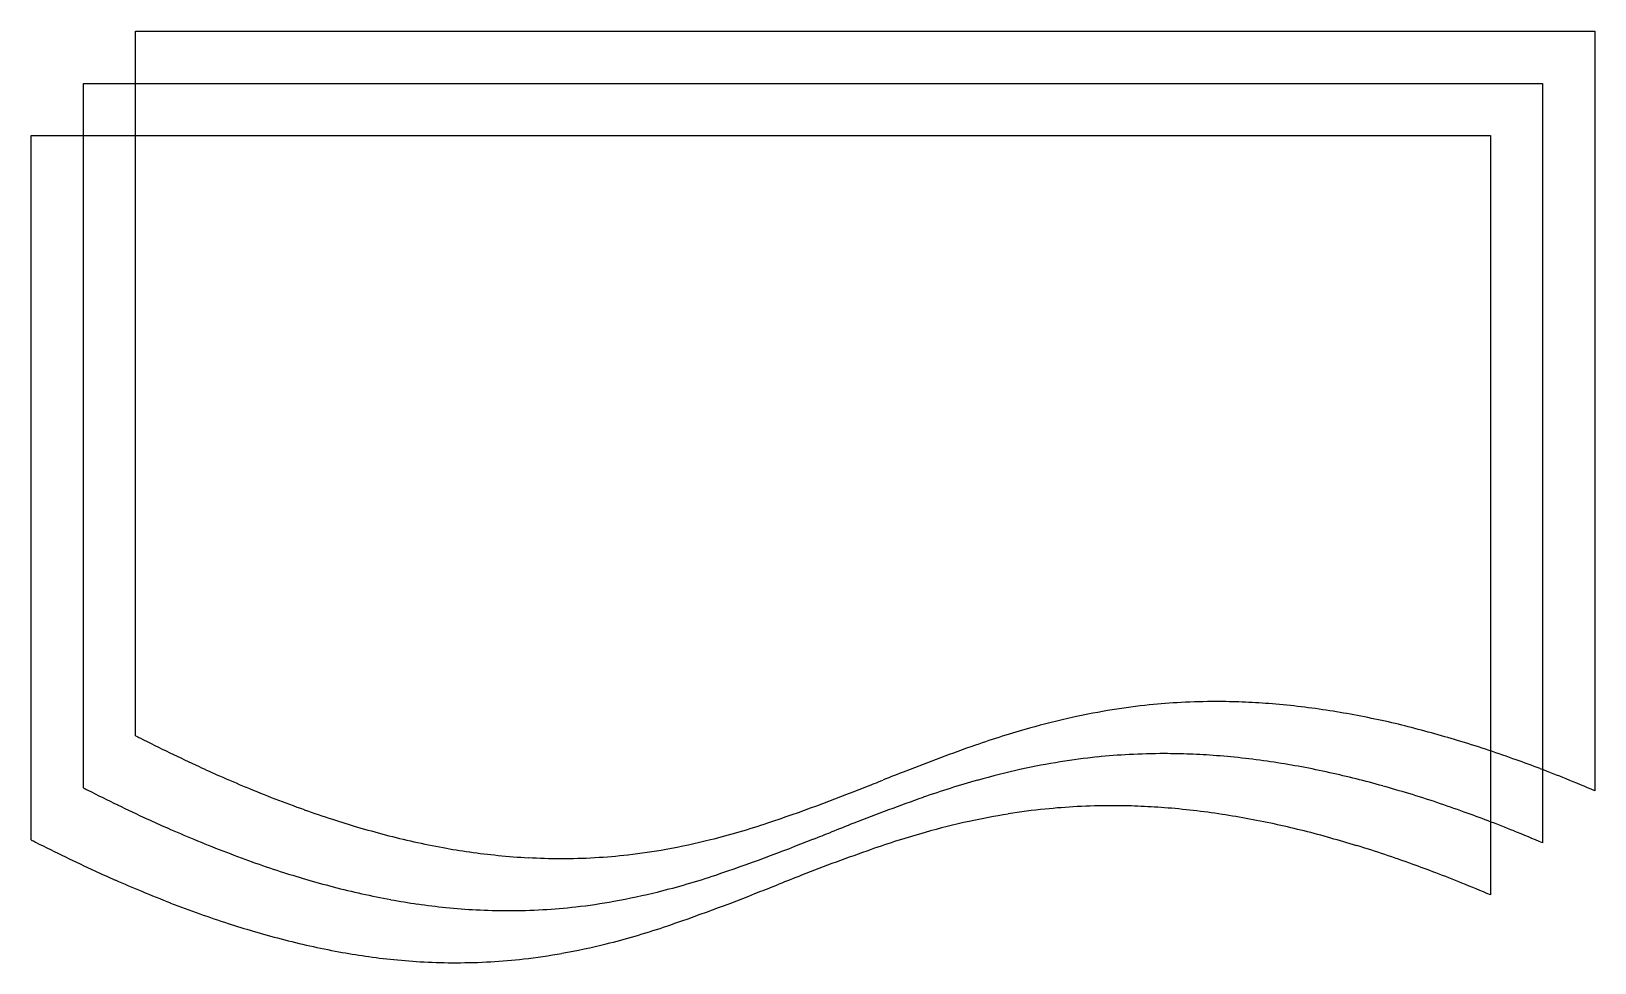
# Model space of a CAD drawing. Extents: x 0.5 to 16.4, y -3.7 to 5.7.
import ezdxf

# ---------------------------------------------------------------- set-up
doc = ezdxf.new("R2010")
doc.units = 0
doc.layers.add('DEFAULT_255_2_778', color=255, linetype='CONTINUOUS')

msp = doc.modelspace()

# ---------------------------------------------------------------- linework, layer by layer
at = {"layer": 'DEFAULT_255_2_778'}
for p, q in [((1.587, 5.728), (16.404, 5.728)), ((1.587, -1.429), (1.587, 5.728)), ((16.404, 5.728), (16.404, -1.988)), ((1.058, 5.198), (15.875, 5.198)), ((1.058, -1.958), (1.058, 5.198)), ((15.875, 5.198), (15.875, -2.517)), ((0.529, 4.669), (15.346, 4.669)), ((0.529, -2.487), (0.529, 4.669)), ((15.346, 4.669), (15.346, -3.046))]:
    msp.add_line(p, q, dxfattribs=at)
for centre, radius, start, end in [((12.556, -7.689), 6.607, 93.0344, 95.8548), ((12.56, -7.784), 6.702, 89.9926, 93.0298), ((12.561, -7.99), 6.908, 87.8209, 89.9945), ((12.551, -8.251), 7.169, 85.6563, 87.8197), ((12.524, -8.604), 7.523, 83.4165, 85.6543), ((12.801, -8.913), 7.856, 102.4257, 105.7858), ((12.62, -8.1), 7.023, 99.1275, 102.4055), ((12.564, -7.763), 6.682, 95.8612, 99.1174), ((12.472, -9.05), 7.972, 81.2951, 83.4162), ((12.394, -9.56), 8.488, 79.383, 81.296), ((12.287, -10.132), 9.07, 77.5476, 79.3828), ((9.903, 14.776), 18.214, 242.836, 242.9917), ((13.392, -10.97), 9.997, 105.8336, 109.1328), ((12.149, -10.757), 9.711, 75.9234, 77.5491), ((11.981, -11.427), 10.401, 74.3786, 75.9236), ((11.779, -12.15), 11.151, 72.9681, 74.3795), ((9.488, 13.957), 17.295, 242.984, 244.108), ((16.232, -19.055), 18.566, 109.2368, 111.56), ((11.534, -12.95), 11.989, 71.535, 72.9673), ((11.24, -13.831), 12.917, 70.2364, 71.536), ((8.866, 12.677), 15.872, 244.1075, 245.2968), ((8.399, 11.664), 14.757, 245.3008, 246.1815), ((12.091, -8.629), 7.023, 99.1275, 102.4055), ((12.035, -8.292), 6.682, 95.8612, 99.1174), ((12.027, -8.218), 6.607, 93.0344, 95.8548), ((12.031, -8.313), 6.702, 89.9926, 93.0298), ((12.032, -8.519), 6.908, 87.8209, 89.9945), ((12.021, -8.78), 7.169, 85.6563, 87.8197), ((11.994, -9.133), 7.523, 83.4165, 85.6543), ((11.943, -9.579), 7.972, 81.2951, 83.4162), ((11.865, -10.089), 8.488, 79.383, 81.296), ((11.758, -10.661), 9.07, 77.5476, 79.3828), ((10.929, -14.697), 13.838, 69.1693, 70.2387), ((8, 10.757), 13.766, 246.1778, 247.3979), ((-73.396, 207.046), 224.652, 291.51558, 291.56565), ((35.351, -68.069), 71.177, 111.37461, 111.57468), ((12.863, -11.499), 9.997, 105.8336, 109.1328), ((12.272, -9.442), 7.856, 102.4257, 105.7858), ((11.62, -11.287), 9.711, 75.9234, 77.5491), ((11.452, -11.956), 10.401, 74.3786, 75.9236), ((10.588, -15.593), 14.796, 68.068, 69.1685), ((10.171, -16.627), 15.911, 66.9385, 68.0672), ((9.374, 14.247), 18.214, 242.836, 242.9917), ((8.959, 13.427), 17.295, 242.984, 244.108), ((7.58, 9.746), 12.671, 247.3956, 248.8254), ((2.364, 14.515), 17.751, 288.5377, 291.9357), ((15.703, -19.585), 18.566, 109.2368, 111.56), ((11.25, -12.679), 11.151, 72.9681, 74.3795), ((11.005, -13.479), 11.989, 71.535, 72.9673), ((8.337, 12.147), 15.872, 244.1075, 245.2968), ((7.199, 8.762), 11.616, 248.8243, 250.3847), ((6.878, 7.861), 10.66, 250.3847, 252.0145), ((11.506, -8.821), 6.682, 95.8612, 99.1174), ((11.498, -8.747), 6.607, 93.0344, 95.8548), ((11.502, -8.842), 6.702, 89.9926, 93.0298), ((11.502, -9.048), 6.908, 87.8209, 89.9945), ((11.492, -9.309), 7.169, 85.6563, 87.8197), ((11.465, -9.662), 7.523, 83.4165, 85.6543), ((11.414, -10.108), 7.972, 81.2951, 83.4162), ((10.711, -14.36), 12.917, 70.2364, 71.536), ((10.4, -15.227), 13.838, 69.1693, 70.2387), ((7.87, 11.134), 14.757, 245.3008, 246.1815), ((7.471, 10.228), 13.766, 246.1778, 247.3979), ((6.628, 7.093), 9.852, 252.0164, 253.5686), ((6.422, 6.394), 9.123, 253.566, 255.4102), ((5.361, 5.721), 8.461, 284.1208, 288.2306), ((34.822, -68.599), 71.177, 111.37461, 111.57468), ((11.743, -9.971), 7.856, 102.4257, 105.7858), ((11.561, -9.159), 7.023, 99.1275, 102.4055), ((11.336, -10.618), 8.488, 79.383, 81.296), ((11.229, -11.19), 9.07, 77.5476, 79.3828), ((11.091, -11.816), 9.711, 75.9234, 77.5491), ((10.059, -16.122), 14.796, 68.068, 69.1685), ((8.844, 13.718), 18.214, 242.836, 242.9917), ((8.429, 12.898), 17.295, 242.984, 244.108), ((7.051, 9.217), 12.671, 247.3956, 248.8254), ((6.247, 5.72), 8.427, 255.409, 257.4448), ((6.112, 5.111), 7.803, 257.4441, 259.6547), ((5.774, 4.11), 6.798, 280.1754, 284.058), ((1.835, 13.986), 17.751, 288.5377, 291.9357), ((-73.925, 206.517), 224.652, 291.51558, 291.56565), ((12.333, -12.029), 9.997, 105.8336, 109.1328), ((10.923, -12.485), 10.401, 74.3786, 75.9236), ((10.721, -13.208), 11.151, 72.9681, 74.3795), ((9.642, -17.157), 15.911, 66.9385, 68.0672), ((7.808, 11.618), 15.872, 244.1075, 245.2968), ((6.67, 8.233), 11.616, 248.8243, 250.3847), ((6.018, 4.601), 7.285, 259.6569, 261.81), ((5.957, 4.174), 6.853, 261.8089, 264.24), ((5.92, 3.806), 6.484, 264.2396, 266.9658), ((5.905, 3.522), 6.198, 266.9668, 269.9911), ((5.904, 3.35), 6.027, 269.9944, 273.3109), ((5.905, 3.334), 6.011, 273.3167, 276.527), ((5.881, 3.526), 6.205, 276.5379, 280.1526), ((15.174, -20.114), 18.566, 109.2368, 111.56), ((10.476, -14.008), 11.989, 71.535, 72.9673), ((10.182, -14.889), 12.917, 70.2364, 71.536), ((7.341, 10.605), 14.757, 245.3008, 246.1815), ((6.349, 7.332), 10.66, 250.3847, 252.0145), ((6.099, 6.564), 9.852, 252.0164, 253.5686), ((4.832, 5.191), 8.461, 284.1208, 288.2306), ((34.293, -69.128), 71.177, 111.37461, 111.57468), ((9.871, -15.756), 13.838, 69.1693, 70.2387), ((9.53, -16.651), 14.796, 68.068, 69.1685), ((6.942, 9.699), 13.766, 246.1778, 247.3979), ((6.521, 8.688), 12.671, 247.3956, 248.8254), ((5.893, 5.865), 9.123, 253.566, 255.4102), ((5.718, 5.191), 8.427, 255.409, 257.4448), ((5.245, 3.581), 6.798, 280.1754, 284.058), ((1.306, 13.457), 17.751, 288.5377, 291.9357), ((-74.455, 205.988), 224.652, 291.51558, 291.56565), ((9.113, -17.686), 15.911, 66.9385, 68.0672), ((6.14, 7.703), 11.616, 248.8243, 250.3847), ((5.582, 4.582), 7.803, 257.4441, 259.6547), ((5.489, 4.072), 7.285, 259.6569, 261.81), ((5.428, 3.645), 6.853, 261.8089, 264.24), ((5.391, 3.277), 6.484, 264.2396, 266.9658), ((5.375, 2.805), 6.011, 273.3167, 276.527), ((5.352, 2.997), 6.205, 276.5379, 280.1526), ((5.819, 6.803), 10.66, 250.3847, 252.0145), ((5.375, 2.992), 6.198, 266.9668, 269.9911), ((5.375, 2.821), 6.027, 269.9944, 273.3109), ((5.57, 6.035), 9.852, 252.0164, 253.5686), ((5.364, 5.336), 9.123, 253.566, 255.4102), ((4.303, 4.662), 8.461, 284.1208, 288.2306), ((5.189, 4.662), 8.427, 255.409, 257.4448), ((5.053, 4.053), 7.803, 257.4441, 259.6547), ((4.96, 3.543), 7.285, 259.6569, 261.81), ((4.823, 2.468), 6.205, 276.5379, 280.1526), ((4.716, 3.052), 6.798, 280.1754, 284.058), ((4.898, 3.115), 6.853, 261.8089, 264.24), ((4.861, 2.748), 6.484, 264.2396, 266.9658), ((4.846, 2.463), 6.198, 266.9668, 269.9911), ((4.846, 2.292), 6.027, 269.9944, 273.3109), ((4.846, 2.276), 6.011, 273.3167, 276.527)]:
    msp.add_arc(centre, radius, start, end, dxfattribs=at)

doc.saveas('drawing.dxf')
